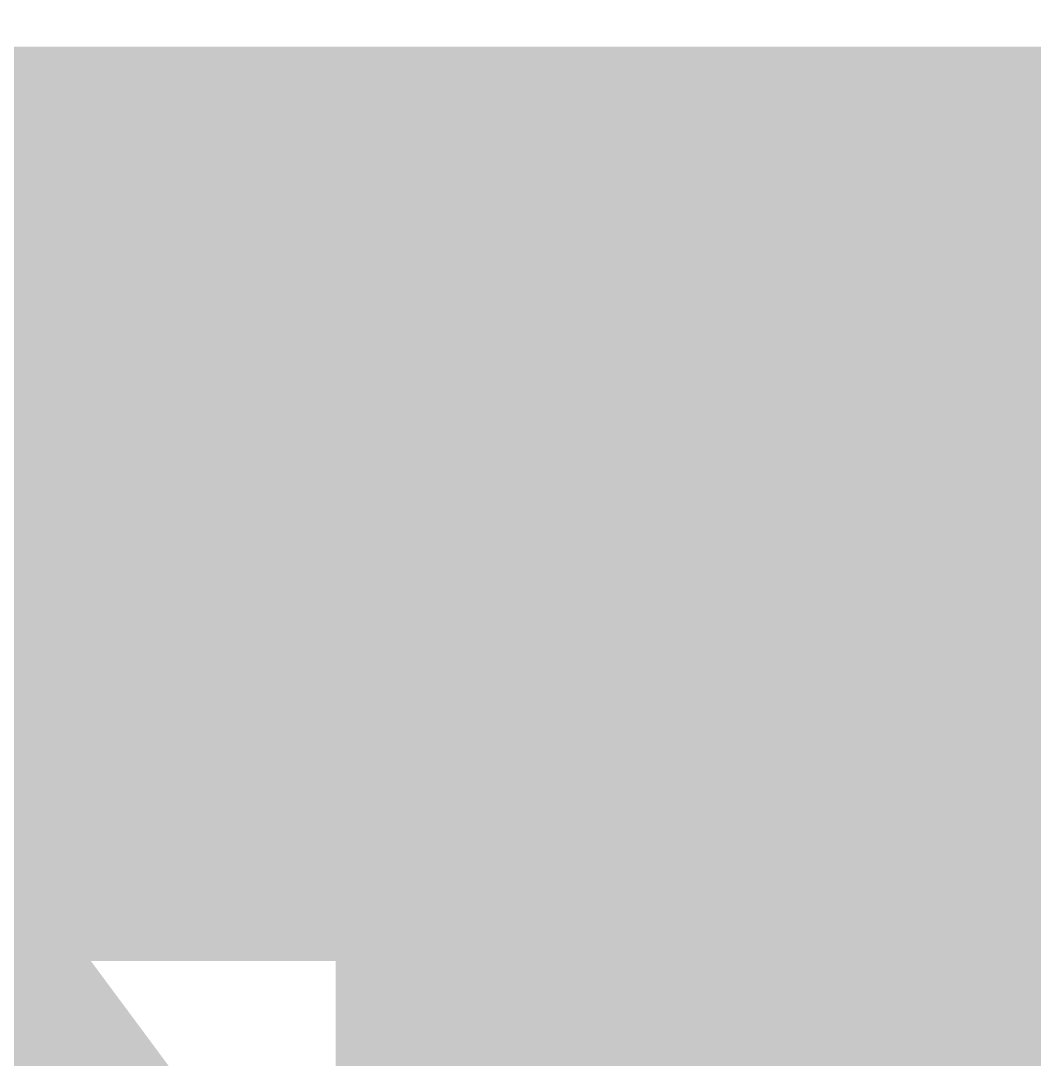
# Model space of a CAD drawing. Header units: inches. Extents: x -0.16 to 1.73, y -0.16 to 1.34.
# Drawn here: x 0.45596 to 0.46261, y 0.32929 to 0.33611 of the extents above; entities that cross this region are included whole.
import ezdxf

# ---------------------------------------------------------------- set-up
doc = ezdxf.new("R2010")
doc.units = ezdxf.units.IN
doc.header["$MEASUREMENT"] = 0
for name, color, linetype in [('Bottom Layer', 5, 'Continuous'), ('Top Layer', 1, 'Continuous'), ('Top Overlay', 2, 'Continuous')]:
    doc.layers.add(name, color=color, linetype=linetype)

# ---------------------------------------------------------------- blocks, each defined once
blk = doc.blocks.new('MSOP_8_L3_0_W3_0_P0_65_LS5_0_BL_19')
at = {"layer": 'Top Overlay'}
blk.add_lwpolyline([(-0.05745, -0.08449, 0.011811, 0.011811, 1), (-0.06927, -0.08449, 0.011811, 0.011811, 1)], format="xyseb", close=True, dxfattribs=at)

msp = doc.modelspace()

# ---------------------------------------------------------------- hatches: boundary and pattern name
at = {"layer": 'Top Layer'}
msp.add_hatch(color=1, dxfattribs=at).paths.add_polyline_path([(0.6629471, 0.5336076), (0.6629471, 0.4312656), (0.6579471, 0.4302711), (0.6577419, 0.4307664), (0.6538037, 0.4347046), (0.6486581, 0.436836), (0.6430885, 0.436836), (0.6379429, 0.4347046), (0.6340047, 0.4307664), (0.6318733, 0.4256208), (0.6318733, 0.4200512), (0.6340047, 0.4149056), (0.6342334, 0.4146769), (0.6343742, 0.4124705), (0.634379, 0.411748), (0.6346578, 0.4110874), (0.6346578, 0.3318516), (0.6342542, 0.331448), (0.6308032, 0.3283112), (0.6308032, 0.3283111), (0.6308031, 0.328311), (0.5975433, 0.328311), (0.5975433, 0.2976799), (0.5966669, 0.296769), (0.5925432, 0.294751), (0.5889581, 0.296236), (0.5833885, 0.296236), (0.5782429, 0.2941046), (0.5743047, 0.2901664), (0.5721733, 0.2850208), (0.5721733, 0.2794512), (0.5743047, 0.2743056), (0.5782429, 0.2703674), (0.5788114, 0.2701319), (0.5815801, 0.2673633), (0.5815803, 0.267363), (0.5860459, 0.2643793), (0.5889702, 0.2637975), (0.5895355, 0.2633497), (0.5975431, 0.2610706), (0.5975431, 0.2599608), (0.6018855, 0.2598344), (0.6028066, 0.2599415), (0.6036633, 0.2595866), (0.6045672, 0.259961), (0.6308033, 0.259961), (0.6308033, 0.3002802), (0.6315249, 0.3005833), (0.6344953, 0.3011742), (0.6381339, 0.3036054), (0.6538036, 0.3192752), (0.6538039, 0.3192754), (0.6562351, 0.322914), (0.6570888, 0.327206), (0.6570888, 0.4104736), (0.657701, 0.4118544), (0.6579471, 0.4120053), (0.6629471, 0.4092061), (0.6629471, 0.2667869), (0.6410725, 0.2449123), (0.5004667, 0.2449123), (0.4971258, 0.2499124), (0.4974733, 0.2507512), (0.4974733, 0.2563208), (0.4964578, 0.2587724), (0.4964578, 0.2587765), (0.4966104, 0.259027), (0.4981482, 0.268906), (0.4986483, 0.268906), (0.4986483, 0.2721185), (0.4989454, 0.2740271), (0.498821, 0.2745391), (0.4990227, 0.275026), (0.4986483, 0.2759299), (0.4986483, 0.302166), (0.4584247, 0.302166), (0.4583602, 0.3028969), (0.4583255, 0.3042168), (0.4580292, 0.304882), (0.4580292, 0.3315037), (0.4583255, 0.332169), (0.4583603, 0.3334911), (0.458407, 0.3340226), (0.4734048, 0.3340226), (0.4785417, 0.3350444), (0.4828966, 0.3379542), (0.4858064, 0.3423091), (0.4868282, 0.347446), (0.4858064, 0.3525829), (0.4833642, 0.3562379), (0.4841044, 0.3592062), (0.4852582, 0.3613733), (0.486682, 0.361467), (0.488401, 0.3614767), (0.4890635, 0.3617555), (0.5018712, 0.3617555), (0.5024925, 0.3614788), (0.5041942, 0.361434), (0.5054511, 0.3613234), (0.5063997, 0.3611659), (0.5065433, 0.3611275), (0.5065433, 0.3557543), (0.5398033, 0.3557543), (0.5398033, 0.3900377), (0.5065433, 0.3900377), (0.5065433, 0.3848145), (0.5063997, 0.3847761), (0.5054511, 0.3846186), (0.5041942, 0.384508), (0.5024926, 0.3844632), (0.5018713, 0.3841865), (0.4892441, 0.3841865), (0.4885986, 0.3844647), (0.4885963, 0.3844638), (0.488594, 0.3844648), (0.4850651, 0.3845124), (0.4849714, 0.3845171), (0.4837204, 0.3873072), (0.4832082, 0.3896106), (0.4858064, 0.3934991), (0.4868282, 0.398636), (0.4858064, 0.4037729), (0.4828966, 0.4081278), (0.4826374, 0.408301), (0.4824825, 0.4090999), (0.484059, 0.4135396), (0.4860978, 0.4137142), (0.4873128, 0.4137323), (0.4880025, 0.4140301), (0.5970622, 0.4140301), (0.600964, 0.4148062), (0.6042718, 0.4170164), (0.6478829, 0.4606275), (0.6500931, 0.4639353), (0.6508692, 0.4678371), (0.6508692, 0.5280626), (0.6583277, 0.5355211)])

# ---------------------------------------------------------------- linework, layer by layer
at = {"layer": 'Bottom Layer'}
msp.add_lwpolyline([(0.4229029, 0.332936, 0.006, 0.006, 0), (0.953336, 0.332936, 0.006, 0.006, 0)], format="xyseb", dxfattribs=at)

# ---------------------------------------------------------------- block references
at = {"rotation": 90}
msp.add_blockref('MSOP_8_L3_0_W3_0_P0_65_LS5_0_BL_19', (0.3627733, 0.385836), dxfattribs=at)

doc.saveas('drawing.dxf')
